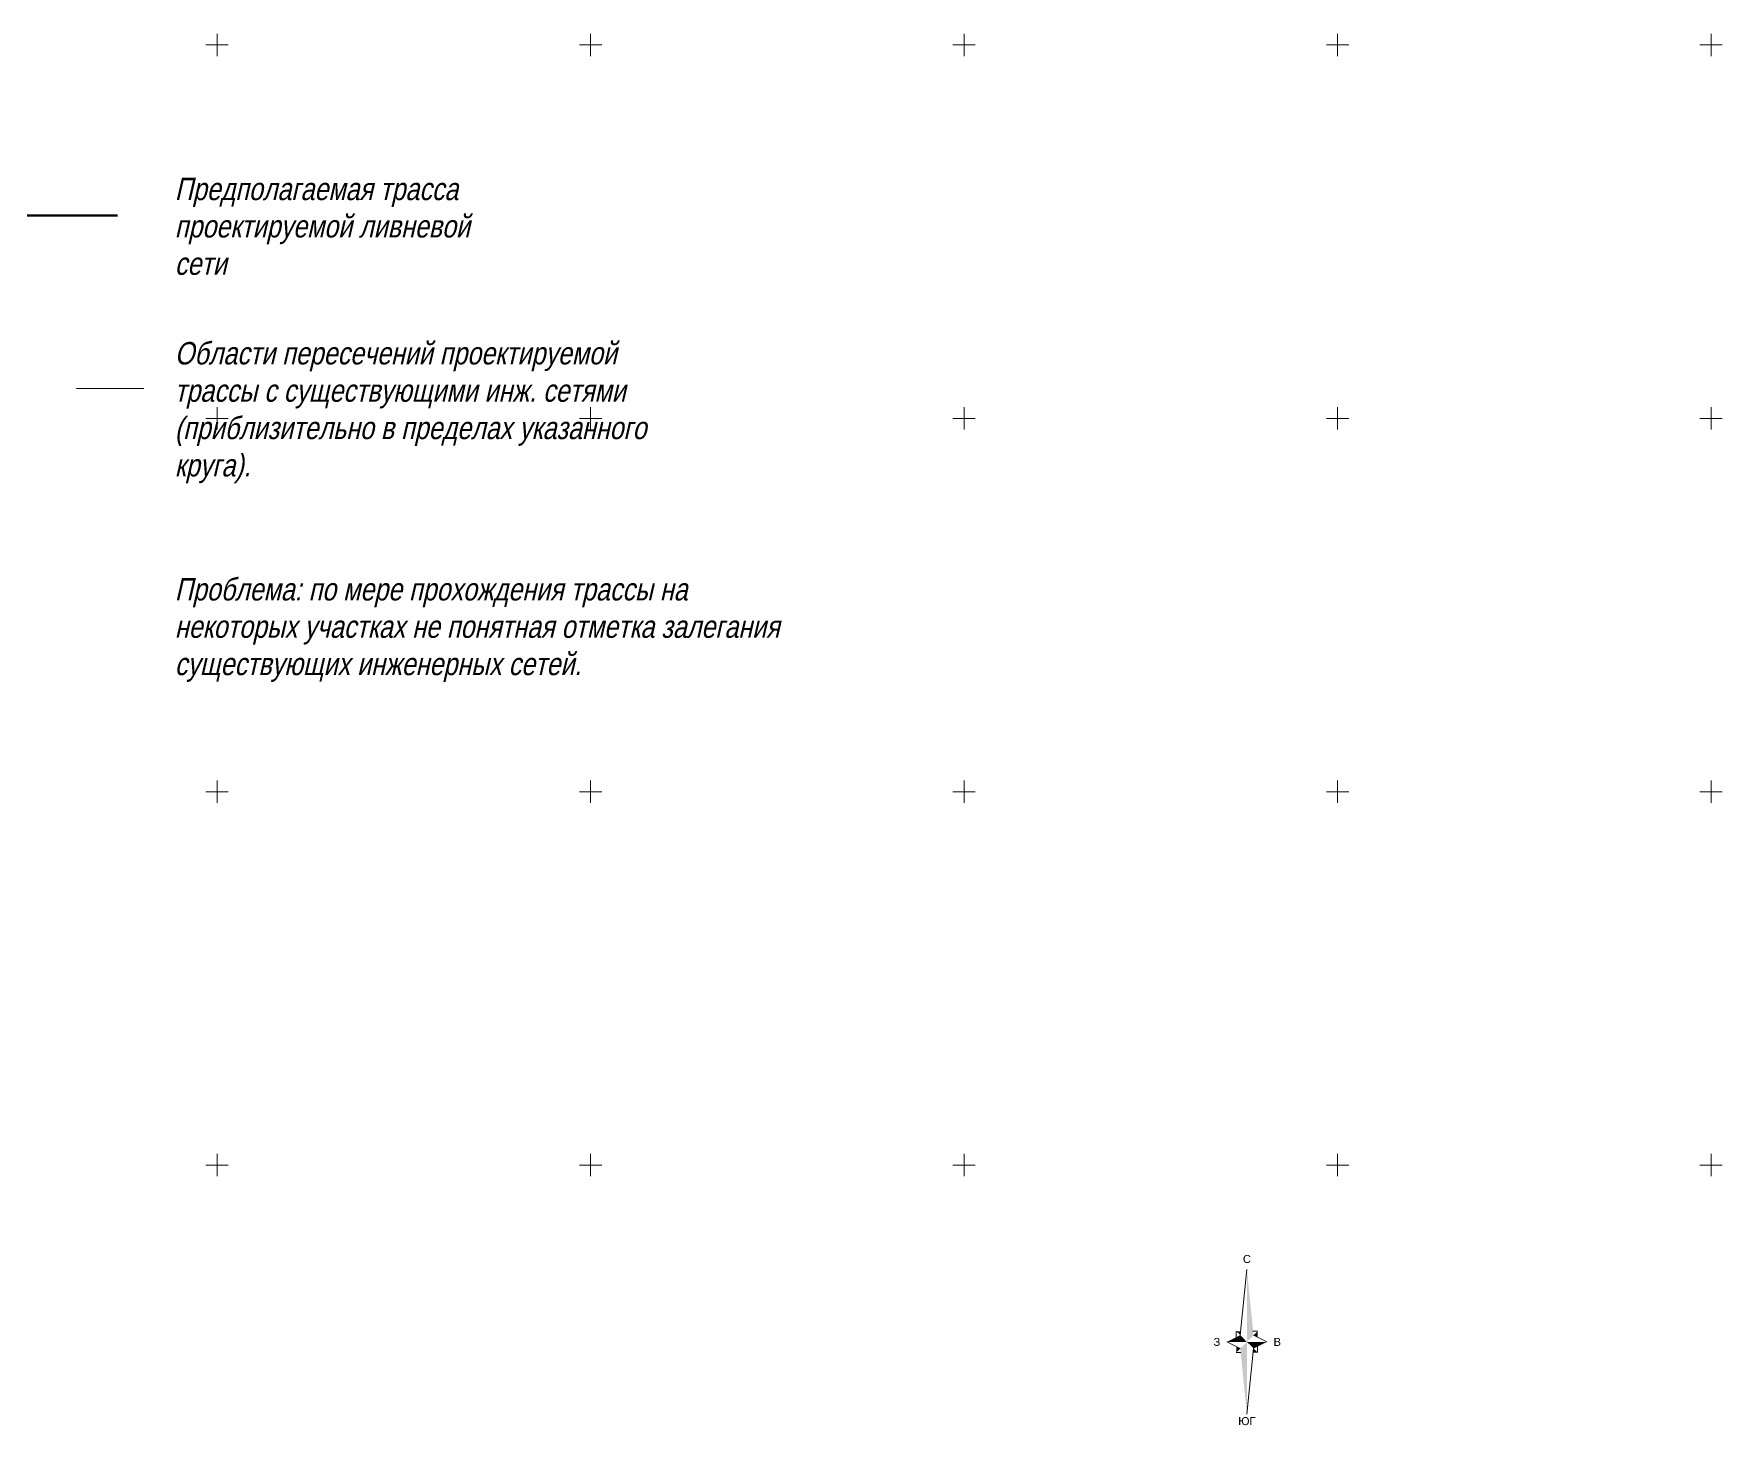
# Model space of a CAD drawing. Header units: metres. Extents: x 5191936 to 10384803, y 4968796 to 9938221.
# Drawn here: x 5192425.5 to 5192651.5, y 4969015.2 to 4969201.5 of the extents above; entities that cross this region are included whole.
import ezdxf
from ezdxf.enums import TextEntityAlignment as Align

# ---------------------------------------------------------------- set-up
doc = ezdxf.new("R2010")
doc.units = ezdxf.units.M
doc.layers.get('0').update_dxf_attribs({"lineweight": 18})
doc.layers.add('Grid', color=7, linetype='Continuous', lineweight=18)
doc.layers.add('Рамка и сетка', color=7, linetype='Continuous', lineweight=18)
doc.styles.get("Standard").update_dxf_attribs({"font": 'arial.ttf', "width": 0.8, "oblique": 13, "height": 0.9})

# ---------------------------------------------------------------- blocks, each defined once
blk = doc.blocks.new('GRID')
at = {"layer": 'Grid', "color": 104}
blk.add_line((-1.5, 0), (1.5, 0), dxfattribs=at)
for points in [[(0, 0), (0, 1.5)], [(0, 0), (0, -1.5)]]:
    blk.add_lwpolyline(points, dxfattribs=at)
blk = doc.blocks.new('INVZR')
for p, q in [((-1.83, 1.95), (-0.05, 19.52)), ((-1.83, -1.62), (-5.4, 0.16)), ((-2.91, 1.41), (-2.91, 3.02)), ((1.56, 3.02), (2.81, 3.02)), ((1.74, 1.95), (5.31, 0.16)), ((-1.66, -2.69), (-2.91, -2.69)), ((1.74, -1.62), (-0.05, -19.19)), ((2.81, -1.09), (2.81, -2.69))]:
    blk.add_line(p, q)
for points in [[(-0.05, 19.52), (-0.05, 0.16), (1.74, 1.95)], [(-5.4, 0.16), (-0.05, 0.16), (-1.83, 1.95)], [(-2.91, 3.02), (-1.83, 1.95), (-1.66, 3.02)], [(-0.05, -19.19), (-0.05, 0.16), (-1.83, -1.62)], [(5.31, 0.16), (-0.05, 0.16), (1.74, -1.62)], [(2.81, 3.02), (1.74, 1.95), (2.81, 1.41)], [(-2.91, -2.69), (-1.83, -1.62), (-2.91, -1.09)], [(2.81, -2.69), (1.74, -1.62), (1.56, -2.69)]]:
    blk.add_solid(points)
for s, height, p in [('С', 2.14, (-0.05, 21.3)), ('ЮГ', 2.143, (-0.05, -22.12))]:
    blk.add_text(s, height=height).set_placement(p, align=Align.CENTER)
blk.add_text('З', height=2.14).set_placement((-7.19, -0.91), align=Align.RIGHT)
blk.add_text('В', height=2.14).set_placement((7.09, -0.91))

msp = doc.modelspace()

# ---------------------------------------------------------------- linework, layer by layer
at = {"layer": 'Рамка и сетка', "color": 1, "lineweight": 100}
msp.add_line((5192398.27, 4969177.18), (5192436.66, 4969177.18), dxfattribs=at)
at = {"layer": 'Рамка и сетка'}
msp.add_line((5192431.19, 4969154.01), (5192440.17, 4969154.01), dxfattribs=at)

# ---------------------------------------------------------------- block references
at = {"layer": 'Grid', "color": 7, "linetype": 'Continuous'}
for p in [(5192450, 4969200), (5192500, 4969200), (5192550, 4969200), (5192600, 4969200), (5192650, 4969200), (5192450, 4969150), (5192500, 4969150), (5192550, 4969150), (5192600, 4969150), (5192650, 4969150), (5192450, 4969100), (5192500, 4969100), (5192550, 4969100), (5192600, 4969100), (5192650, 4969100), (5192450, 4969050), (5192500, 4969050), (5192550, 4969050), (5192600, 4969050), (5192650, 4969050)]:
    msp.add_blockref('GRID', p, dxfattribs=at)
at = {"layer": 'Рамка и сетка', "color": 7, "linetype": 'Continuous', "xscale": 0.5, "yscale": 0.5}
msp.add_blockref('INVZR', (5192587.89, 4969026.24), dxfattribs=at)

# ---------------------------------------------------------------- texts
at = {"layer": 'Рамка и сетка', "char_height": 3, "attachment_point": 1}
for s, width, insert in [('Предполагаемая трасса проектируемой ливневой сети', 42.1316, (5192444.33, 4969182.22)), ('Области пересечений проектируемой трассы с существующими инж. сетями (приблизительно в пределах указанного круга).', 69.4378, (5192444.33, 4969160.22))]:
    msp.add_mtext_dynamic_manual_height_columns(s, width=width, gutter_width=4.5, heights=[0], dxfattribs=dict(at, insert=insert))
at = {"layer": 'Рамка и сетка', "color": 1, "insert": (5192444.33, 4969128.61), "char_height": 3, "attachment_point": 1}
msp.add_mtext_dynamic_manual_height_columns('Проблема: по мере прохождения трассы на некоторых участках не понятная отметка залегания существующих инженерных сетей.', width=83.5071, gutter_width=4.5, heights=[0], dxfattribs=at)

doc.saveas('drawing.dxf')
